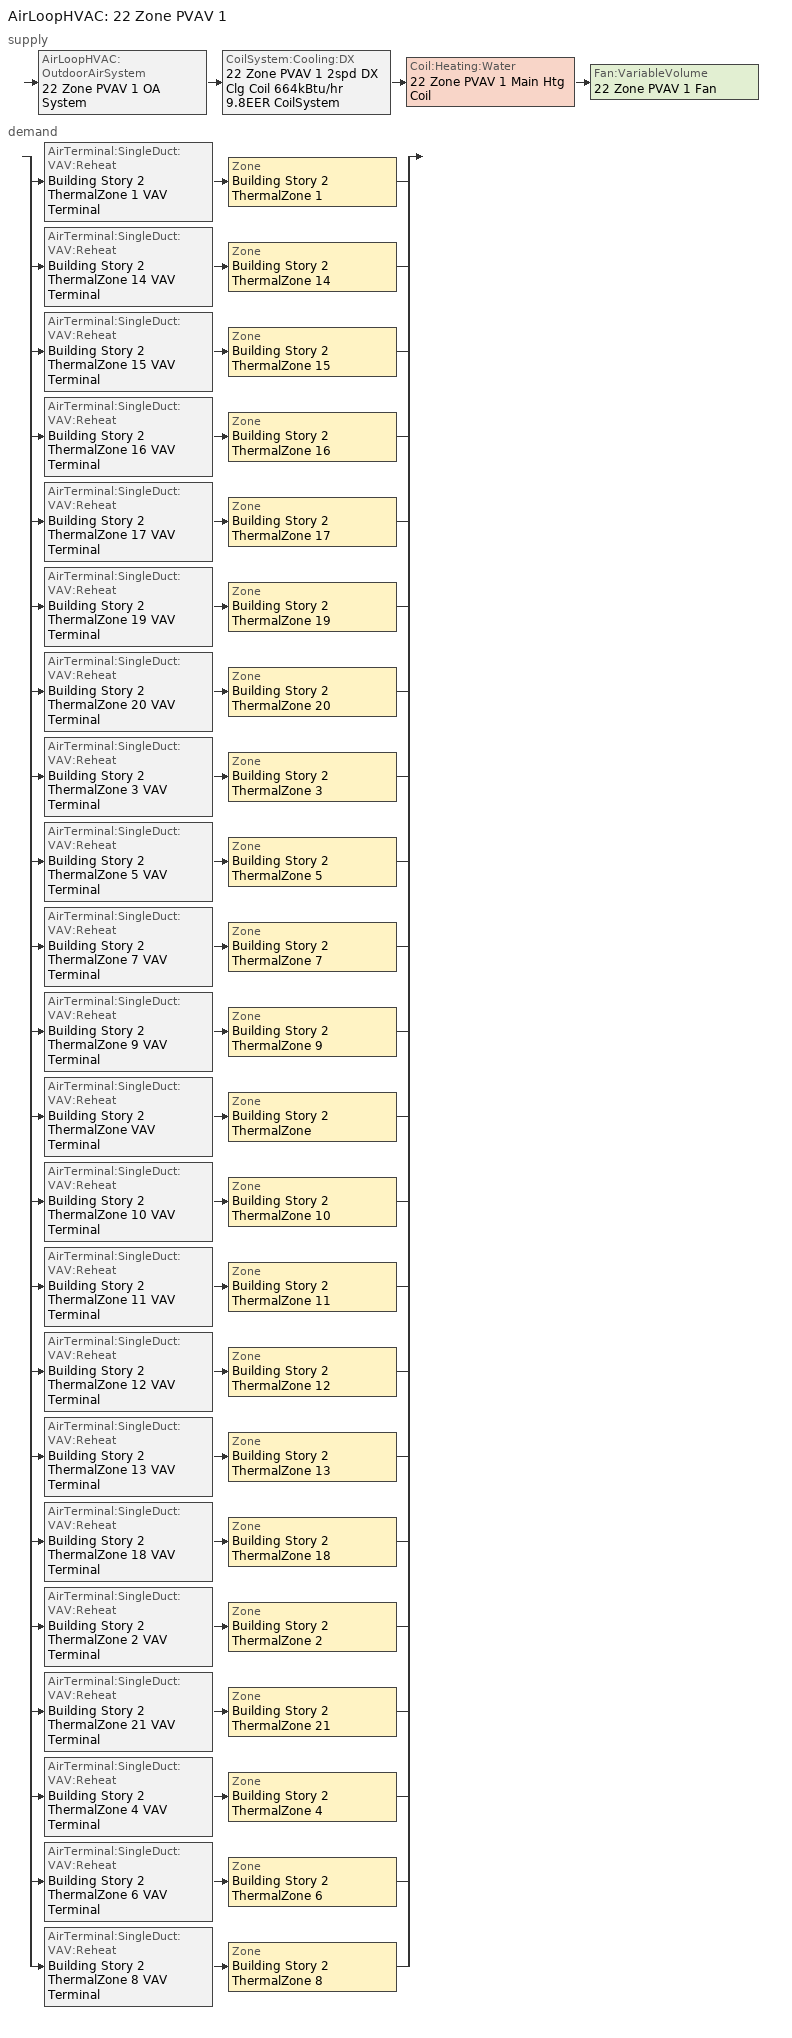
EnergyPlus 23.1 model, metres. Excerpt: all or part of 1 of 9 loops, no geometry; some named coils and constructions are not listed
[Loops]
AirLoopHVAC '22 Zone PVAV 1'
 supply: AirLoopHVAC:OutdoorAirSystem '22 Zone PVAV 1 OA System' > CoilSystem:Cooling:DX '22 Zone PVAV 1 2spd DX Clg Coil 664kBtu/hr 9.8EER CoilSystem' > Coil:Heating:Water '22 Zone PVAV 1 Main Htg Coil' > Fan:VariableVolume '22 Zone PVAV 1 Fan'
 demand: split
  | AirTerminal:SingleDuct:VAV:Reheat 'Building Story 2 ThermalZone 1 VAV Terminal' > Zone 'Building Story 2 ThermalZone 1'
  | AirTerminal:SingleDuct:VAV:Reheat 'Building Story 2 ThermalZone 14 VAV Terminal' > Zone 'Building Story 2 ThermalZone 14'
  | AirTerminal:SingleDuct:VAV:Reheat 'Building Story 2 ThermalZone 15 VAV Terminal' > Zone 'Building Story 2 ThermalZone 15'
  | AirTerminal:SingleDuct:VAV:Reheat 'Building Story 2 ThermalZone 16 VAV Terminal' > Zone 'Building Story 2 ThermalZone 16'
  | AirTerminal:SingleDuct:VAV:Reheat 'Building Story 2 ThermalZone 17 VAV Terminal' > Zone 'Building Story 2 ThermalZone 17'
  | AirTerminal:SingleDuct:VAV:Reheat 'Building Story 2 ThermalZone 19 VAV Terminal' > Zone 'Building Story 2 ThermalZone 19'
  | AirTerminal:SingleDuct:VAV:Reheat 'Building Story 2 ThermalZone 20 VAV Terminal' > Zone 'Building Story 2 ThermalZone 20'
  | AirTerminal:SingleDuct:VAV:Reheat 'Building Story 2 ThermalZone 3 VAV Terminal' > Zone 'Building Story 2 ThermalZone 3'
  | AirTerminal:SingleDuct:VAV:Reheat 'Building Story 2 ThermalZone 5 VAV Terminal' > Zone 'Building Story 2 ThermalZone 5'
  | AirTerminal:SingleDuct:VAV:Reheat 'Building Story 2 ThermalZone 7 VAV Terminal' > Zone 'Building Story 2 ThermalZone 7'
  | AirTerminal:SingleDuct:VAV:Reheat 'Building Story 2 ThermalZone 9 VAV Terminal' > Zone 'Building Story 2 ThermalZone 9'
  | AirTerminal:SingleDuct:VAV:Reheat 'Building Story 2 ThermalZone VAV Terminal' > Zone 'Building Story 2 ThermalZone'
  | AirTerminal:SingleDuct:VAV:Reheat 'Building Story 2 ThermalZone 10 VAV Terminal' > Zone 'Building Story 2 ThermalZone 10'
  | AirTerminal:SingleDuct:VAV:Reheat 'Building Story 2 ThermalZone 11 VAV Terminal' > Zone 'Building Story 2 ThermalZone 11'
  | AirTerminal:SingleDuct:VAV:Reheat 'Building Story 2 ThermalZone 12 VAV Terminal' > Zone 'Building Story 2 ThermalZone 12'
  | AirTerminal:SingleDuct:VAV:Reheat 'Building Story 2 ThermalZone 13 VAV Terminal' > Zone 'Building Story 2 ThermalZone 13'
  | AirTerminal:SingleDuct:VAV:Reheat 'Building Story 2 ThermalZone 18 VAV Terminal' > Zone 'Building Story 2 ThermalZone 18'
  | AirTerminal:SingleDuct:VAV:Reheat 'Building Story 2 ThermalZone 2 VAV Terminal' > Zone 'Building Story 2 ThermalZone 2'
  | AirTerminal:SingleDuct:VAV:Reheat 'Building Story 2 ThermalZone 21 VAV Terminal' > Zone 'Building Story 2 ThermalZone 21'
  | AirTerminal:SingleDuct:VAV:Reheat 'Building Story 2 ThermalZone 4 VAV Terminal' > Zone 'Building Story 2 ThermalZone 4'
  | AirTerminal:SingleDuct:VAV:Reheat 'Building Story 2 ThermalZone 6 VAV Terminal' > Zone 'Building Story 2 ThermalZone 6'
  | AirTerminal:SingleDuct:VAV:Reheat 'Building Story 2 ThermalZone 8 VAV Terminal' > Zone 'Building Story 2 ThermalZone 8'
[InternalMass] Construction=InteriorFurnishings 1
Name | Zone or ZoneList | Space or SpaceList | Surface Area {m2}
Building Story 1 Space 8 SecondarySchool Office B end_b - Story Ground Mass | Building Story 1 ThermalZone 8 | Building Story 1 Space 8 | 2.46848
Building Story 1 Space 14 SecondarySchool Office B end_b - Story Ground Mass | Building Story 1 ThermalZone 14 | Building Story 1 Space 14 | 5.58728
Building Story 1 Space 5 SecondarySchool Office B end_b - Story Ground Mass | Building Story 1 ThermalZone 5 | Building Story 1 Space 5 | 1.78731
Building Story 1 Space 13 SecondarySchool Office B end_b - Story Ground Mass | Building Story 1 ThermalZone 13 | Building Story 1 Space 13 | 2.63388
Building Story 1 Space 15 SecondarySchool Office B end_b - Story Ground Mass | Building Story 1 ThermalZone 15 | Building Story 1 Space 15 | 0.906418
Building Story 1 Space 10 SecondarySchool Office B end_b - Story Ground Mass | Building Story 1 ThermalZone 10 | Building Story 1 Space 10 | 4.18001
Building Story 1 Space 19 SecondarySchool Office B end_b - Story Ground Mass | Building Story 1 ThermalZone 19 | Building Story 1 Space 19 | 0.705557
Building Story 1 Space 3 SecondarySchool Office B end_b - Story Ground Mass | Building Story 1 ThermalZone 3 | Building Story 1 Space 3 | 0.975093
Building Story 1 Space 18 SecondarySchool Office B end_b - Story Ground Mass | Building Story 1 ThermalZone 18 | Building Story 1 Space 18 | 0.735355
Building Story 1 Space 11 SecondarySchool Office B end_b - Story Ground Mass | Building Story 1 ThermalZone 11 | Building Story 1 Space 11 | 2.46681
Building Story 1 Space SecondarySchool Office C  - Story Ground Mass | Building Story 1 ThermalZone | Building Story 1 Space | 24.2442
Building Story 1 Space 1 SecondarySchool Office C  - Story Ground Mass | Building Story 1 ThermalZone 1 | Building Story 1 Space 1 | 0.201005
Building Story 1 Space 2 SecondarySchool Office C  - Story Ground Mass | Building Story 1 ThermalZone 2 | Building Story 1 Space 2 | 0.436451
Building Story 1 Space 4 SecondarySchool Office C  - Story Ground Mass | Building Story 1 ThermalZone 4 | Building Story 1 Space 4 | 0.144263
Building Story 1 Space 6 SecondarySchool Office C  - Story Ground Mass | Building Story 1 ThermalZone 6 | Building Story 1 Space 6 | 0.164052
Building Story 1 Space 7 SecondarySchool Office C  - Story Ground Mass | Building Story 1 ThermalZone 7 | Building Story 1 Space 7 | 0.291772
Building Story 1 Space 9 SecondarySchool Office C  - Story Ground Mass | Building Story 1 ThermalZone 9 | Building Story 1 Space 9 | 0.0957992
Building Story 1 Space 12 SecondarySchool Office C  - Story Ground Mass | Building Story 1 ThermalZone 12 | Building Story 1 Space 12 | 1.26966
Building Story 1 Space 16 SecondarySchool Office C  - Story Ground Mass | Building Story 1 ThermalZone 16 | Building Story 1 Space 16 | 0.669202
Building Story 1 Space 17 SecondarySchool Office C  - Story Ground Mass | Building Story 1 ThermalZone 17 | Building Story 1 Space 17 | 2.56996
Building Story 1 Space 20 SecondarySchool Office C  - Story Ground Mass | Building Story 1 ThermalZone 20 | Building Story 1 Space 20 | 0.787738
Building Story 1 Space 21 SecondarySchool Office C  - Story Ground Mass | Building Story 1 ThermalZone 21 | Building Story 1 Space 21 | 1.2303
Building Story 1 Space 8 SecondarySchool Office C  - Story Ground Mass | Building Story 1 ThermalZone 8 | Building Story 1 Space 8 | 0.278091
Building Story 1 Space 14 SecondarySchool Office C  - Story Ground Mass | Building Story 1 ThermalZone 14 | Building Story 1 Space 14 | 0.629444
Building Story 1 Space 5 SecondarySchool Office C  - Story Ground Mass | Building Story 1 ThermalZone 5 | Building Story 1 Space 5 | 0.201352
Building Story 1 Space 13 SecondarySchool Office C  - Story Ground Mass | Building Story 1 ThermalZone 13 | Building Story 1 Space 13 | 0.296724
Building Story 1 Space 15 SecondarySchool Office C  - Story Ground Mass | Building Story 1 ThermalZone 15 | Building Story 1 Space 15 | 0.102114
Building Story 1 Space 10 SecondarySchool Office C  - Story Ground Mass | Building Story 1 ThermalZone 10 | Building Story 1 Space 10 | 0.470905
Building Story 1 Space 19 SecondarySchool Office C  - Story Ground Mass | Building Story 1 ThermalZone 19 | Building Story 1 Space 19 | 0.0794857
Building Story 1 Space 3 SecondarySchool Office C  - Story Ground Mass | Building Story 1 ThermalZone 3 | Building Story 1 Space 3 | 0.109851
Building Story 1 Space 18 SecondarySchool Office C  - Story Ground Mass | Building Story 1 ThermalZone 18 | Building Story 1 Space 18 | 0.0828426
Building Story 1 Space 11 SecondarySchool Office C  - Story Ground Mass | Building Story 1 ThermalZone 11 | Building Story 1 Space 11 | 0.277902
Building Story 1 Space SecondarySchool Office C end_b - Story Ground Mass | Building Story 1 ThermalZone | Building Story 1 Space | 29.2657
Building Story 1 Space 1 SecondarySchool Office C end_b - Story Ground Mass | Building Story 1 ThermalZone 1 | Building Story 1 Space 1 | 0.242637
Building Story 1 Space 2 SecondarySchool Office C end_b - Story Ground Mass | Building Story 1 ThermalZone 2 | Building Story 1 Space 2 | 0.526849
Building Story 1 Space 4 SecondarySchool Office C end_b - Story Ground Mass | Building Story 1 ThermalZone 4 | Building Story 1 Space 4 | 0.174143
Building Story 1 Space 6 SecondarySchool Office C end_b - Story Ground Mass | Building Story 1 ThermalZone 6 | Building Story 1 Space 6 | 0.198031
Building Story 1 Space 7 SecondarySchool Office C end_b - Story Ground Mass | Building Story 1 ThermalZone 7 | Building Story 1 Space 7 | 0.352204
Building Story 1 Space 9 SecondarySchool Office C end_b - Story Ground Mass | Building Story 1 ThermalZone 9 | Building Story 1 Space 9 | 0.115641
Building Story 1 Space 12 SecondarySchool Office C end_b - Story Ground Mass | Building Story 1 ThermalZone 12 | Building Story 1 Space 12 | 1.53263
Building Story 1 Space 16 SecondarySchool Office C end_b - Story Ground Mass | Building Story 1 ThermalZone 16 | Building Story 1 Space 16 | 0.807808
Building Story 1 Space 17 SecondarySchool Office C end_b - Story Ground Mass | Building Story 1 ThermalZone 17 | Building Story 1 Space 17 | 3.10225
Building Story 1 Space 20 SecondarySchool Office C end_b - Story Ground Mass | Building Story 1 ThermalZone 20 | Building Story 1 Space 20 | 0.950895
Building Story 1 Space 21 SecondarySchool Office C end_b - Story Ground Mass | Building Story 1 ThermalZone 21 | Building Story 1 Space 21 | 1.48512
Building Story 1 Space 8 SecondarySchool Office C end_b - Story Ground Mass | Building Story 1 ThermalZone 8 | Building Story 1 Space 8 | 0.335689
Building Story 1 Space 14 SecondarySchool Office C end_b - Story Ground Mass | Building Story 1 ThermalZone 14 | Building Story 1 Space 14 | 0.759816
Building Story 1 Space 5 SecondarySchool Office C end_b - Story Ground Mass | Building Story 1 ThermalZone 5 | Building Story 1 Space 5 | 0.243056
Building Story 1 Space 13 SecondarySchool Office C end_b - Story Ground Mass | Building Story 1 ThermalZone 13 | Building Story 1 Space 13 | 0.358182
Building Story 1 Space 15 SecondarySchool Office C end_b - Story Ground Mass | Building Story 1 ThermalZone 15 | Building Story 1 Space 15 | 0.123264
Building Story 1 Space 10 SecondarySchool Office C end_b - Story Ground Mass | Building Story 1 ThermalZone 10 | Building Story 1 Space 10 | 0.56844
Building Story 1 Space 19 SecondarySchool Office C end_b - Story Ground Mass | Building Story 1 ThermalZone 19 | Building Story 1 Space 19 | 0.0959489
Building Story 1 Space 3 SecondarySchool Office C end_b - Story Ground Mass | Building Story 1 ThermalZone 3 | Building Story 1 Space 3 | 0.132603
Building Story 1 Space 18 SecondarySchool Office C end_b - Story Ground Mass | Building Story 1 ThermalZone 18 | Building Story 1 Space 18 | 0.100001
Building Story 1 Space 11 SecondarySchool Office C end_b - Story Ground Mass | Building Story 1 ThermalZone 11 | Building Story 1 Space 11 | 0.335462
Building Story 1 Space SecondarySchool Restroom A  - Story Ground Mass | Building Story 1 ThermalZone | Building Story 1 Space | 21.0886
Building Story 1 Space 1 SecondarySchool Restroom A  - Story Ground Mass | Building Story 1 ThermalZone 1 | Building Story 1 Space 1 | 0.174843
Building Story 1 Space 2 SecondarySchool Restroom A  - Story Ground Mass | Building Story 1 ThermalZone 2 | Building Story 1 Space 2 | 0.379643
Building Story 1 Space 4 SecondarySchool Restroom A  - Story Ground Mass | Building Story 1 ThermalZone 4 | Building Story 1 Space 4 | 0.125486
Building Story 1 Space 6 SecondarySchool Restroom A  - Story Ground Mass | Building Story 1 ThermalZone 6 | Building Story 1 Space 6 | 0.142699
Building Story 1 Space 7 SecondarySchool Restroom A  - Story Ground Mass | Building Story 1 ThermalZone 7 | Building Story 1 Space 7 | 0.253795
Building Story 1 Space 9 SecondarySchool Restroom A  - Story Ground Mass | Building Story 1 ThermalZone 9 | Building Story 1 Space 9 | 0.0833301
Building Story 1 Space 12 SecondarySchool Restroom A  - Story Ground Mass | Building Story 1 ThermalZone 12 | Building Story 1 Space 12 | 1.1044
Building Story 1 Space 16 SecondarySchool Restroom A  - Story Ground Mass | Building Story 1 ThermalZone 16 | Building Story 1 Space 16 | 0.5821
Building Story 1 Space 17 SecondarySchool Restroom A  - Story Ground Mass | Building Story 1 ThermalZone 17 | Building Story 1 Space 17 | 2.23546
Building Story 1 Space 20 SecondarySchool Restroom A  - Story Ground Mass | Building Story 1 ThermalZone 20 | Building Story 1 Space 20 | 0.685207
Building Story 1 Space 21 SecondarySchool Restroom A  - Story Ground Mass | Building Story 1 ThermalZone 21 | Building Story 1 Space 21 | 1.07017
Building Story 1 Space 8 SecondarySchool Restroom A  - Story Ground Mass | Building Story 1 ThermalZone 8 | Building Story 1 Space 8 | 0.241895
Building Story 1 Space 14 SecondarySchool Restroom A  - Story Ground Mass | Building Story 1 ThermalZone 14 | Building Story 1 Space 14 | 0.547517
Building Story 1 Space 5 SecondarySchool Restroom A  - Story Ground Mass | Building Story 1 ThermalZone 5 | Building Story 1 Space 5 | 0.175144
Building Story 1 Space 13 SecondarySchool Restroom A  - Story Ground Mass | Building Story 1 ThermalZone 13 | Building Story 1 Space 13 | 0.258103
Building Story 1 Space 15 SecondarySchool Restroom A  - Story Ground Mass | Building Story 1 ThermalZone 15 | Building Story 1 Space 15 | 0.0888229
Building Story 1 Space 10 SecondarySchool Restroom A  - Story Ground Mass | Building Story 1 ThermalZone 10 | Building Story 1 Space 10 | 0.409613
Building Story 1 Space 19 SecondarySchool Restroom A  - Story Ground Mass | Building Story 1 ThermalZone 19 | Building Story 1 Space 19 | 0.0691399
Building Story 1 Space 3 SecondarySchool Restroom A  - Story Ground Mass | Building Story 1 ThermalZone 3 | Building Story 1 Space 3 | 0.0955527
Building Story 1 Space 18 SecondarySchool Restroom A  - Story Ground Mass | Building Story 1 ThermalZone 18 | Building Story 1 Space 18 | 0.0720599
Building Story 1 Space 11 SecondarySchool Restroom A  - Story Ground Mass | Building Story 1 ThermalZone 11 | Building Story 1 Space 11 | 0.241731
Building Story 1 Space SecondarySchool Restroom B  - Story Ground Mass | Building Story 1 ThermalZone | Building Story 1 Space | 155.075
Building Story 1 Space 1 SecondarySchool Restroom B  - Story Ground Mass | Building Story 1 ThermalZone 1 | Building Story 1 Space 1 | 1.2857
Building Story 1 Space 2 SecondarySchool Restroom B  - Story Ground Mass | Building Story 1 ThermalZone 2 | Building Story 1 Space 2 | 2.79169
Building Story 1 Space 4 SecondarySchool Restroom B  - Story Ground Mass | Building Story 1 ThermalZone 4 | Building Story 1 Space 4 | 0.922757
Building Story 1 Space 6 SecondarySchool Restroom B  - Story Ground Mass | Building Story 1 ThermalZone 6 | Building Story 1 Space 6 | 1.04934
Building Story 1 Space 7 SecondarySchool Restroom B  - Story Ground Mass | Building Story 1 ThermalZone 7 | Building Story 1 Space 7 | 1.86628
Building Story 1 Space 9 SecondarySchool Restroom B  - Story Ground Mass | Building Story 1 ThermalZone 9 | Building Story 1 Space 9 | 0.612766
Building Story 1 Space 12 SecondarySchool Restroom B  - Story Ground Mass | Building Story 1 ThermalZone 12 | Building Story 1 Space 12 | 8.12118
Building Story 1 Space 16 SecondarySchool Restroom B  - Story Ground Mass | Building Story 1 ThermalZone 16 | Building Story 1 Space 16 | 4.28045
Building Story 1 Space 17 SecondarySchool Restroom B  - Story Ground Mass | Building Story 1 ThermalZone 17 | Building Story 1 Space 17 | 16.4384
Building Story 1 Space 20 SecondarySchool Restroom B  - Story Ground Mass | Building Story 1 ThermalZone 20 | Building Story 1 Space 20 | 5.03865
Building Story 1 Space 21 SecondarySchool Restroom B  - Story Ground Mass | Building Story 1 ThermalZone 21 | Building Story 1 Space 21 | 7.86945
Building Story 1 Space 8 SecondarySchool Restroom B  - Story Ground Mass | Building Story 1 ThermalZone 8 | Building Story 1 Space 8 | 1.77877
Building Story 1 Space 14 SecondarySchool Restroom B  - Story Ground Mass | Building Story 1 ThermalZone 14 | Building Story 1 Space 14 | 4.02615
Building Story 1 Space 5 SecondarySchool Restroom B  - Story Ground Mass | Building Story 1 ThermalZone 5 | Building Story 1 Space 5 | 1.28792
Building Story 1 Space 13 SecondarySchool Restroom B  - Story Ground Mass | Building Story 1 ThermalZone 13 | Building Story 1 Space 13 | 1.89795
Building Story 1 Space 15 SecondarySchool Restroom B  - Story Ground Mass | Building Story 1 ThermalZone 15 | Building Story 1 Space 15 | 0.653157
Building Story 1 Space 10 SecondarySchool Restroom B  - Story Ground Mass | Building Story 1 ThermalZone 10 | Building Story 1 Space 10 | 3.01208
Building Story 1 Space 19 SecondarySchool Restroom B  - Story Ground Mass | Building Story 1 ThermalZone 19 | Building Story 1 Space 19 | 0.508419
Building Story 1 Space 3 SecondarySchool Restroom B  - Story Ground Mass | Building Story 1 ThermalZone 3 | Building Story 1 Space 3 | 0.702644
Building Story 1 Space 18 SecondarySchool Restroom B  - Story Ground Mass | Building Story 1 ThermalZone 18 | Building Story 1 Space 18 | 0.529891
[ZoneControl:Thermostat] Temperature Difference Between Cutout And Setpoint {deltaC}=0
Name | Zone or ZoneList | Control Type Schedule | Control 1
Building Story 2 ThermalZone Thermostat | Building Story 2 ThermalZone | Building Story 2 ThermalZone Thermostat Schedule | Story Mid Blended Space Type Thermostat
Building Story 2 ThermalZone 1 Thermostat | Building Story 2 ThermalZone 1 | Building Story 2 ThermalZone 1 Thermostat Schedule | Story Mid Blended Space Type Thermostat 1
Building Story 2 ThermalZone 10 Thermostat | Building Story 2 ThermalZone 10 | Building Story 2 ThermalZone 10 Thermostat Schedule | Story Mid Blended Space Type Thermostat 2
Building Story 2 ThermalZone 11 Thermostat | Building Story 2 ThermalZone 11 | Building Story 2 ThermalZone 11 Thermostat Schedule | Story Mid Blended Space Type Thermostat 3
Building Story 2 ThermalZone 12 Thermostat | Building Story 2 ThermalZone 12 | Building Story 2 ThermalZone 12 Thermostat Schedule | Story Mid Blended Space Type Thermostat 4
Building Story 2 ThermalZone 13 Thermostat | Building Story 2 ThermalZone 13 | Building Story 2 ThermalZone 13 Thermostat Schedule | Story Mid Blended Space Type Thermostat 5
Building Story 2 ThermalZone 14 Thermostat | Building Story 2 ThermalZone 14 | Building Story 2 ThermalZone 14 Thermostat Schedule | Story Mid Blended Space Type Thermostat 6
Building Story 2 ThermalZone 15 Thermostat | Building Story 2 ThermalZone 15 | Building Story 2 ThermalZone 15 Thermostat Schedule | Story Mid Blended Space Type Thermostat 7
Building Story 2 ThermalZone 16 Thermostat | Building Story 2 ThermalZone 16 | Building Story 2 ThermalZone 16 Thermostat Schedule | Story Mid Blended Space Type Thermostat 8
Building Story 2 ThermalZone 17 Thermostat | Building Story 2 ThermalZone 17 | Building Story 2 ThermalZone 17 Thermostat Schedule | Story Mid Blended Space Type Thermostat 9
Building Story 2 ThermalZone 18 Thermostat | Building Story 2 ThermalZone 18 | Building Story 2 ThermalZone 18 Thermostat Schedule | Story Mid Blended Space Type Thermostat 10
Building Story 2 ThermalZone 19 Thermostat | Building Story 2 ThermalZone 19 | Building Story 2 ThermalZone 19 Thermostat Schedule | Story Mid Blended Space Type Thermostat 11
Building Story 2 ThermalZone 2 Thermostat | Building Story 2 ThermalZone 2 | Building Story 2 ThermalZone 2 Thermostat Schedule | Story Mid Blended Space Type Thermostat 12
Building Story 2 ThermalZone 20 Thermostat | Building Story 2 ThermalZone 20 | Building Story 2 ThermalZone 20 Thermostat Schedule | Story Mid Blended Space Type Thermostat 13
Building Story 2 ThermalZone 21 Thermostat | Building Story 2 ThermalZone 21 | Building Story 2 ThermalZone 21 Thermostat Schedule | Story Mid Blended Space Type Thermostat 14
Building Story 2 ThermalZone 3 Thermostat | Building Story 2 ThermalZone 3 | Building Story 2 ThermalZone 3 Thermostat Schedule | Story Mid Blended Space Type Thermostat 15
Building Story 2 ThermalZone 4 Thermostat | Building Story 2 ThermalZone 4 | Building Story 2 ThermalZone 4 Thermostat Schedule | Story Mid Blended Space Type Thermostat 16
Building Story 2 ThermalZone 5 Thermostat | Building Story 2 ThermalZone 5 | Building Story 2 ThermalZone 5 Thermostat Schedule | Story Mid Blended Space Type Thermostat 17
Building Story 2 ThermalZone 6 Thermostat | Building Story 2 ThermalZone 6 | Building Story 2 ThermalZone 6 Thermostat Schedule | Story Mid Blended Space Type Thermostat 18
Building Story 2 ThermalZone 7 Thermostat | Building Story 2 ThermalZone 7 | Building Story 2 ThermalZone 7 Thermostat Schedule | Story Mid Blended Space Type Thermostat 19
Building Story 2 ThermalZone 8 Thermostat | Building Story 2 ThermalZone 8 | Building Story 2 ThermalZone 8 Thermostat Schedule | Story Mid Blended Space Type Thermostat 20
Building Story 2 ThermalZone 9 Thermostat | Building Story 2 ThermalZone 9 | Building Story 2 ThermalZone 9 Thermostat Schedule | Story Mid Blended Space Type Thermostat 21
[ThermostatSetpoint:DualSetpoint] Heating Setpoint Temperature Schedule=SchoolSecondary HTGSETP_SCH_YES_OPTIMUM; Cooling Setpoint Temperature Schedule=SchoolSecondary CLGSETP_SCH_NO_SETBACK
Story Mid Blended Space Type Thermostat; Story Mid Blended Space Type Thermostat 1; Story Mid Blended Space Type Thermostat 2; Story Mid Blended Space Type Thermostat 3; Story Mid Blended Space Type Thermostat 4; Story Mid Blended Space Type Thermostat 5; Story Mid Blended Space Type Thermostat 6; Story Mid Blended Space Type Thermostat 7; Story Mid Blended Space Type Thermostat 8; Story Mid Blended Space Type Thermostat 9; Story Mid Blended Space Type Thermostat 10; Story Mid Blended Space Type Thermostat 11; Story Mid Blended Space Type Thermostat 12; Story Mid Blended Space Type Thermostat 13; Story Mid Blended Space Type Thermostat 14; Story Mid Blended Space Type Thermostat 15; Story Mid Blended Space Type Thermostat 16; Story Mid Blended Space Type Thermostat 17; Story Mid Blended Space Type Thermostat 18; Story Mid Blended Space Type Thermostat 19; Story Mid Blended Space Type Thermostat 20; Story Mid Blended Space Type Thermostat 21
[AirTerminal:SingleDuct:VAV:Reheat] Availability Schedule=Always On Discrete; Maximum Air Flow Rate {m3/s}=Autosize; Zone Minimum Air Flow Input Method=Constant; Constant Minimum Air Flow Fraction=0.835481; Fixed Minimum Air Flow Rate {m3/s}=0; Maximum Hot Water or Steam Flow Rate {m3/s}=Autosize; Minimum Hot Water or Steam Flow Rate {m3/s}=0; Convergence Tolerance=0.001; Damper Heating Action=ReverseWithLimits; Maximum Flow per Zone Floor Area During Reheat {m3/s-m2}=Autocalculate; Maximum Flow Fraction During Reheat=Autocalculate; Maximum Reheat Air Temperature {C}=50
Name | Reheat Coil
Building Story 2 ThermalZone VAV Terminal | Building Story 2 ThermalZone Reheat Coil
Building Story 2 ThermalZone 1 VAV Terminal | Building Story 2 ThermalZone 1 Reheat Coil
Building Story 2 ThermalZone 10 VAV Terminal | Building Story 2 ThermalZone 10 Reheat Coil
Building Story 2 ThermalZone 11 VAV Terminal | Building Story 2 ThermalZone 11 Reheat Coil
Building Story 2 ThermalZone 12 VAV Terminal | Building Story 2 ThermalZone 12 Reheat Coil
Building Story 2 ThermalZone 13 VAV Terminal | Building Story 2 ThermalZone 13 Reheat Coil
Building Story 2 ThermalZone 14 VAV Terminal | Building Story 2 ThermalZone 14 Reheat Coil
Building Story 2 ThermalZone 15 VAV Terminal | Building Story 2 ThermalZone 15 Reheat Coil
Building Story 2 ThermalZone 16 VAV Terminal | Building Story 2 ThermalZone 16 Reheat Coil
Building Story 2 ThermalZone 17 VAV Terminal | Building Story 2 ThermalZone 17 Reheat Coil
Building Story 2 ThermalZone 18 VAV Terminal | Building Story 2 ThermalZone 18 Reheat Coil
Building Story 2 ThermalZone 19 VAV Terminal | Building Story 2 ThermalZone 19 Reheat Coil
Building Story 2 ThermalZone 2 VAV Terminal | Building Story 2 ThermalZone 2 Reheat Coil
Building Story 2 ThermalZone 20 VAV Terminal | Building Story 2 ThermalZone 20 Reheat Coil
Building Story 2 ThermalZone 21 VAV Terminal | Building Story 2 ThermalZone 21 Reheat Coil
Building Story 2 ThermalZone 3 VAV Terminal | Building Story 2 ThermalZone 3 Reheat Coil
Building Story 2 ThermalZone 4 VAV Terminal | Building Story 2 ThermalZone 4 Reheat Coil
Building Story 2 ThermalZone 5 VAV Terminal | Building Story 2 ThermalZone 5 Reheat Coil
Building Story 2 ThermalZone 6 VAV Terminal | Building Story 2 ThermalZone 6 Reheat Coil
Building Story 2 ThermalZone 7 VAV Terminal | Building Story 2 ThermalZone 7 Reheat Coil
Building Story 2 ThermalZone 8 VAV Terminal | Building Story 2 ThermalZone 8 Reheat Coil
Building Story 2 ThermalZone 9 VAV Terminal | Building Story 2 ThermalZone 9 Reheat Coil
[Coil:Heating:Water]
22 Zone PVAV 1 Main Htg Coil: Availability Schedule=Always On Discrete; U-Factor Times Area Value {W/K}=Autosize; Maximum Water Flow Rate {m3/s}=Autosize; Performance Input Method=UFactorTimesAreaAndDesignWaterFlowRate; Rated Capacity {W}=Autosize; Rated Inlet Water Temperature {C}=82.2222; Rated Inlet Air Temperature {C}=7.22222; Rated Outlet Water Temperature {C}=71.1111; Rated Outlet Air Temperature {C}=12.7778; Rated Ratio for Air and Water Convection=0.5
[Zone equipment]
Building Story 2 ThermalZone: Building Story 2 ThermalZone VAV Terminal
Building Story 2 ThermalZone 1: Building Story 2 ThermalZone 1 VAV Terminal
Building Story 2 ThermalZone 10: Building Story 2 ThermalZone 10 VAV Terminal
Building Story 2 ThermalZone 11: Building Story 2 ThermalZone 11 VAV Terminal
Building Story 2 ThermalZone 12: Building Story 2 ThermalZone 12 VAV Terminal
Building Story 2 ThermalZone 13: Building Story 2 ThermalZone 13 VAV Terminal
Building Story 2 ThermalZone 14: Building Story 2 ThermalZone 14 VAV Terminal
Building Story 2 ThermalZone 15: Building Story 2 ThermalZone 15 VAV Terminal
Building Story 2 ThermalZone 16: Building Story 2 ThermalZone 16 VAV Terminal
Building Story 2 ThermalZone 17: Building Story 2 ThermalZone 17 VAV Terminal
Building Story 2 ThermalZone 18: Building Story 2 ThermalZone 18 VAV Terminal
Building Story 2 ThermalZone 19: Building Story 2 ThermalZone 19 VAV Terminal
Building Story 2 ThermalZone 2: Building Story 2 ThermalZone 2 VAV Terminal
Building Story 2 ThermalZone 20: Building Story 2 ThermalZone 20 VAV Terminal
Building Story 2 ThermalZone 21: Building Story 2 ThermalZone 21 VAV Terminal
Building Story 2 ThermalZone 3: Building Story 2 ThermalZone 3 VAV Terminal
Building Story 2 ThermalZone 4: Building Story 2 ThermalZone 4 VAV Terminal
Building Story 2 ThermalZone 5: Building Story 2 ThermalZone 5 VAV Terminal
Building Story 2 ThermalZone 6: Building Story 2 ThermalZone 6 VAV Terminal
Building Story 2 ThermalZone 7: Building Story 2 ThermalZone 7 VAV Terminal
Building Story 2 ThermalZone 8: Building Story 2 ThermalZone 8 VAV Terminal
Building Story 2 ThermalZone 9: Building Story 2 ThermalZone 9 VAV Terminal
[Sizing:Zone] Zone Cooling Design Supply Air Temperature Input Method=SupplyAirTemperature; Zone Cooling Design Supply Air Temperature {C}=12.7778; Zone Cooling Design Supply Air Temperature Difference {deltaC}=11.11; Zone Heating Design Supply Air Temperature Input Method=SupplyAirTemperature; Zone Heating Design Supply Air Temperature {C}=50; Zone Heating Design Supply Air Temperature Difference {deltaC}=11.11; Zone Cooling Design Supply Air Humidity Ratio {kgWater/kgDryAir}=0.0085; Zone Heating Design Supply Air Humidity Ratio {kgWater/kgDryAir}=0.008; Cooling Design Air Flow Method=DesignDay; Cooling Design Air Flow Rate {m3/s}=0; Cooling Minimum Air Flow per Zone Floor Area {m3/s-m2}=0.000762; Cooling Minimum Air Flow {m3/s}=0; Cooling Minimum Air Flow Fraction=0; Heating Design Air Flow Method=DesignDay; Heating Design Air Flow Rate {m3/s}=0; Heating Maximum Air Flow per Zone Floor Area {m3/s-m2}=0.002032; Heating Maximum Air Flow {m3/s}=0.141576; Heating Maximum Air Flow Fraction=0.3; Account for Dedicated Outdoor Air System=No; Zone Load Sizing Method=Sensible Load Only No Latent Load; Zone Latent Cooling Design Supply Air Humidity Ratio Input Method=HumidityRatioDifference; Zone Cooling Design Supply Air Humidity Ratio Difference {kgWater/kgDryAir}=0.005; Zone Latent Heating Design Supply Air Humidity Ratio Input Method=HumidityRatioDifference; Zone Humidification Design Supply Air Humidity Ratio Difference {kgWater/kgDryAir}=0.005
Name | Design Specification Outdoor Air Object | Design Specification Zone Air Distribution Object
Building Story 2 ThermalZone | Building Story 2 ThermalZone DSOA Space List | Building Story 2 ThermalZone Design Spec Zone Air Dist
Building Story 2 ThermalZone 1 | Building Story 2 ThermalZone 1 DSOA Space List | Building Story 2 ThermalZone 1 Design Spec Zone Air Dist
Building Story 2 ThermalZone 10 | Building Story 2 ThermalZone 10 DSOA Space List | Building Story 2 ThermalZone 10 Design Spec Zone Air Dist
Building Story 2 ThermalZone 11 | Building Story 2 ThermalZone 11 DSOA Space List | Building Story 2 ThermalZone 11 Design Spec Zone Air Dist
Building Story 2 ThermalZone 12 | Building Story 2 ThermalZone 12 DSOA Space List | Building Story 2 ThermalZone 12 Design Spec Zone Air Dist
Building Story 2 ThermalZone 13 | Building Story 2 ThermalZone 13 DSOA Space List | Building Story 2 ThermalZone 13 Design Spec Zone Air Dist
Building Story 2 ThermalZone 14 | Building Story 2 ThermalZone 14 DSOA Space List | Building Story 2 ThermalZone 14 Design Spec Zone Air Dist
Building Story 2 ThermalZone 15 | Building Story 2 ThermalZone 15 DSOA Space List | Building Story 2 ThermalZone 15 Design Spec Zone Air Dist
Building Story 2 ThermalZone 16 | Building Story 2 ThermalZone 16 DSOA Space List | Building Story 2 ThermalZone 16 Design Spec Zone Air Dist
Building Story 2 ThermalZone 17 | Building Story 2 ThermalZone 17 DSOA Space List | Building Story 2 ThermalZone 17 Design Spec Zone Air Dist
Building Story 2 ThermalZone 18 | Building Story 2 ThermalZone 18 DSOA Space List | Building Story 2 ThermalZone 18 Design Spec Zone Air Dist
Building Story 2 ThermalZone 19 | Building Story 2 ThermalZone 19 DSOA Space List | Building Story 2 ThermalZone 19 Design Spec Zone Air Dist
Building Story 2 ThermalZone 2 | Building Story 2 ThermalZone 2 DSOA Space List | Building Story 2 ThermalZone 2 Design Spec Zone Air Dist
Building Story 2 ThermalZone 20 | Building Story 2 ThermalZone 20 DSOA Space List | Building Story 2 ThermalZone 20 Design Spec Zone Air Dist
Building Story 2 ThermalZone 21 | Building Story 2 ThermalZone 21 DSOA Space List | Building Story 2 ThermalZone 21 Design Spec Zone Air Dist
Building Story 2 ThermalZone 3 | Building Story 2 ThermalZone 3 DSOA Space List | Building Story 2 ThermalZone 3 Design Spec Zone Air Dist
Building Story 2 ThermalZone 4 | Building Story 2 ThermalZone 4 DSOA Space List | Building Story 2 ThermalZone 4 Design Spec Zone Air Dist
Building Story 2 ThermalZone 5 | Building Story 2 ThermalZone 5 DSOA Space List | Building Story 2 ThermalZone 5 Design Spec Zone Air Dist
Building Story 2 ThermalZone 6 | Building Story 2 ThermalZone 6 DSOA Space List | Building Story 2 ThermalZone 6 Design Spec Zone Air Dist
Building Story 2 ThermalZone 7 | Building Story 2 ThermalZone 7 DSOA Space List | Building Story 2 ThermalZone 7 Design Spec Zone Air Dist
Building Story 2 ThermalZone 8 | Building Story 2 ThermalZone 8 DSOA Space List | Building Story 2 ThermalZone 8 Design Spec Zone Air Dist
Building Story 2 ThermalZone 9 | Building Story 2 ThermalZone 9 DSOA Space List | Building Story 2 ThermalZone 9 Design Spec Zone Air Dist
[DesignSpecification:ZoneAirDistribution] Minimum Zone Ventilation Efficiency=0.6
Building Story 2 ThermalZone Design Spec Zone Air Dist; Building Story 2 ThermalZone 1 Design Spec Zone Air Dist; Building Story 2 ThermalZone 10 Design Spec Zone Air Dist; Building Story 2 ThermalZone 11 Design Spec Zone Air Dist; Building Story 2 ThermalZone 12 Design Spec Zone Air Dist; Building Story 2 ThermalZone 13 Design Spec Zone Air Dist; Building Story 2 ThermalZone 14 Design Spec Zone Air Dist; Building Story 2 ThermalZone 15 Design Spec Zone Air Dist; Building Story 2 ThermalZone 16 Design Spec Zone Air Dist; Building Story 2 ThermalZone 17 Design Spec Zone Air Dist; Building Story 2 ThermalZone 18 Design Spec Zone Air Dist; Building Story 2 ThermalZone 19 Design Spec Zone Air Dist; Building Story 2 ThermalZone 2 Design Spec Zone Air Dist; Building Story 2 ThermalZone 20 Design Spec Zone Air Dist; Building Story 2 ThermalZone 21 Design Spec Zone Air Dist; Building Story 2 ThermalZone 3 Design Spec Zone Air Dist; Building Story 2 ThermalZone 4 Design Spec Zone Air Dist; Building Story 2 ThermalZone 5 Design Spec Zone Air Dist; Building Story 2 ThermalZone 6 Design Spec Zone Air Dist; Building Story 2 ThermalZone 7 Design Spec Zone Air Dist; Building Story 2 ThermalZone 8 Design Spec Zone Air Dist; Building Story 2 ThermalZone 9 Design Spec Zone Air Dist
[Controller:MechanicalVentilation]
22 Zone PVAV 1 Ventilation Controller: Availability Schedule=22 Zone PVAV 1 Occ Sch; Demand Controlled Ventilation=No; System Outdoor Air Method=ZoneSum; Zone or ZoneList 1=Building Story 2 ThermalZone; Design Specification Outdoor Air Object Name 1=Blended OA 1; Design Specification Zone Air Distribution Object Name 1=Building Story 2 ThermalZone Design Spec Zone Air Dist; Zone or ZoneList 2=Building Story 2 ThermalZone 1; Design Specification Outdoor Air Object Name 2=Blended OA 1; Design Specification Zone Air Distribution Object Name 2=Building Story 2 ThermalZone 1 Design Spec Zone Air Dist; Zone or ZoneList 3=Building Story 2 ThermalZone 10; Design Specification Outdoor Air Object Name 3=Blended OA 1; Design Specification Zone Air Distribution Object Name 3=Building Story 2 ThermalZone 10 Design Spec Zone Air Dist; Zone or ZoneList 4=Building Story 2 ThermalZone 11; Design Specification Outdoor Air Object Name 4=Blended OA 1; Design Specification Zone Air Distribution Object Name 4=Building Story 2 ThermalZone 11 Design Spec Zone Air Dist; Zone or ZoneList 5=Building Story 2 ThermalZone 12; Design Specification Outdoor Air Object Name 5=Blended OA 1; Design Specification Zone Air Distribution Object Name 5=Building Story 2 ThermalZone 12 Design Spec Zone Air Dist; Zone or ZoneList 6=Building Story 2 ThermalZone 13; Design Specification Outdoor Air Object Name 6=Blended OA 1; Design Specification Zone Air Distribution Object Name 6=Building Story 2 ThermalZone 13 Design Spec Zone Air Dist; Zone or ZoneList 7=Building Story 2 ThermalZone 14; Design Specification Outdoor Air Object Name 7=Blended OA 1; Design Specification Zone Air Distribution Object Name 7=Building Story 2 ThermalZone 14 Design Spec Zone Air Dist; Zone or ZoneList 8=Building Story 2 ThermalZone 15; Design Specification Outdoor Air Object Name 8=Blended OA 1; Design Specification Zone Air Distribution Object Name 8=Building Story 2 ThermalZone 15 Design Spec Zone Air Dist; Zone or ZoneList 9=Building Story 2 ThermalZone 16; Design Specification Outdoor Air Object Name 9=Blended OA 1; Design Specification Zone Air Distribution Object Name 9=Building Story 2 ThermalZone 16 Design Spec Zone Air Dist; Zone or ZoneList 10=Building Story 2 ThermalZone 17; Design Specification Outdoor Air Object Name 10=Blended OA 1; Design Specification Zone Air Distribution Object Name 10=Building Story 2 ThermalZone 17 Design Spec Zone Air Dist; Zone or ZoneList 11=Building Story 2 ThermalZone 18; Design Specification Outdoor Air Object Name 11=Blended OA 1; Design Specification Zone Air Distribution Object Name 11=Building Story 2 ThermalZone 18 Design Spec Zone Air Dist; Zone or ZoneList 12=Building Story 2 ThermalZone 19; Design Specification Outdoor Air Object Name 12=Blended OA 1; Design Specification Zone Air Distribution Object Name 12=Building Story 2 ThermalZone 19 Design Spec Zone Air Dist; Zone or ZoneList 13=Building Story 2 ThermalZone 2; Design Specification Outdoor Air Object Name 13=Blended OA 1; Design Specification Zone Air Distribution Object Name 13=Building Story 2 ThermalZone 2 Design Spec Zone Air Dist; Zone or ZoneList 14=Building Story 2 ThermalZone 20; Design Specification Outdoor Air Object Name 14=Blended OA 1; Design Specification Zone Air Distribution Object Name 14=Building Story 2 ThermalZone 20 Design Spec Zone Air Dist; Zone or ZoneList 15=Building Story 2 ThermalZone 21; Design Specification Outdoor Air Object Name 15=Blended OA 1; Design Specification Zone Air Distribution Object Name 15=Building Story 2 ThermalZone 21 Design Spec Zone Air Dist; Zone or ZoneList 16=Building Story 2 ThermalZone 3; Design Specification Outdoor Air Object Name 16=Blended OA 1; Design Specification Zone Air Distribution Object Name 16=Building Story 2 ThermalZone 3 Design Spec Zone Air Dist; Zone or ZoneList 17=Building Story 2 ThermalZone 4; Design Specification Outdoor Air Object Name 17=Blended OA 1; Design Specification Zone Air Distribution Object Name 17=Building Story 2 ThermalZone 4 Design Spec Zone Air Dist; Zone or ZoneList 18=Building Story 2 ThermalZone 5; Design Specification Outdoor Air Object Name 18=Blended OA 1; Design Specification Zone Air Distribution Object Name 18=Building Story 2 ThermalZone 5 Design Spec Zone Air Dist; Zone or ZoneList 19=Building Story 2 ThermalZone 6; Design Specification Outdoor Air Object Name 19=Blended OA 1; Design Specification Zone Air Distribution Object Name 19=Building Story 2 ThermalZone 6 Design Spec Zone Air Dist; Zone or ZoneList 20=Building Story 2 ThermalZone 7; Design Specification Outdoor Air Object Name 20=Blended OA 1; Design Specification Zone Air Distribution Object Name 20=Building Story 2 ThermalZone 7 Design Spec Zone Air Dist; Zone or ZoneList 21=Building Story 2 ThermalZone 8; Design Specification Outdoor Air Object Name 21=Blended OA 1; Design Specification Zone Air Distribution Object Name 21=Building Story 2 ThermalZone 8 Design Spec Zone Air Dist; Zone or ZoneList 22=Building Story 2 ThermalZone 9; Design Specification Outdoor Air Object Name 22=Blended OA 1; Design Specification Zone Air Distribution Object Name 22=Building Story 2 ThermalZone 9 Design Spec Zone Air Dist
[DesignSpecification:OutdoorAir]
Blended OA 1: Outdoor Air Method=Sum; Outdoor Air Flow per Person {m3/s-person}=0.00346999; Outdoor Air Flow per Zone Floor Area {m3/s-m2}=0.000689238; Outdoor Air Flow per Zone {m3/s}=0; Outdoor Air Flow Air Changes per Hour {1/hr}=0
[DesignSpecification:OutdoorAir:SpaceList] Space 1 Design Specification Outdoor Air Object=Blended OA 1
Name | Space 1
Building Story 2 ThermalZone DSOA Space List | Building Story 2 Space
Building Story 2 ThermalZone 1 DSOA Space List | Building Story 2 Space 1
Building Story 2 ThermalZone 10 DSOA Space List | Building Story 2 Space 10
Building Story 2 ThermalZone 11 DSOA Space List | Building Story 2 Space 11
Building Story 2 ThermalZone 12 DSOA Space List | Building Story 2 Space 12
Building Story 2 ThermalZone 13 DSOA Space List | Building Story 2 Space 13
Building Story 2 ThermalZone 14 DSOA Space List | Building Story 2 Space 14
Building Story 2 ThermalZone 15 DSOA Space List | Building Story 2 Space 15
Building Story 2 ThermalZone 16 DSOA Space List | Building Story 2 Space 16
Building Story 2 ThermalZone 17 DSOA Space List | Building Story 2 Space 17
Building Story 2 ThermalZone 18 DSOA Space List | Building Story 2 Space 18
Building Story 2 ThermalZone 19 DSOA Space List | Building Story 2 Space 19
Building Story 2 ThermalZone 2 DSOA Space List | Building Story 2 Space 2
Building Story 2 ThermalZone 20 DSOA Space List | Building Story 2 Space 20
Building Story 2 ThermalZone 21 DSOA Space List | Building Story 2 Space 21
Building Story 2 ThermalZone 3 DSOA Space List | Building Story 2 Space 3
Building Story 2 ThermalZone 4 DSOA Space List | Building Story 2 Space 4
Building Story 2 ThermalZone 5 DSOA Space List | Building Story 2 Space 5
Building Story 2 ThermalZone 6 DSOA Space List | Building Story 2 Space 6
Building Story 2 ThermalZone 7 DSOA Space List | Building Story 2 Space 7
Building Story 2 ThermalZone 8 DSOA Space List | Building Story 2 Space 8
Building Story 2 ThermalZone 9 DSOA Space List | Building Story 2 Space 9
[AirLoopHVAC]
22 Zone PVAV 1: Design Supply Air Flow Rate {m3/s}=AutoSize; Design Return Air Flow Fraction of Supply Air Flow=1
[Sizing:System]
22 Zone PVAV 1: Type of Load to Size On=Sensible; Design Outdoor Air Flow Rate {m3/s}=6.97627; Central Heating Maximum System Air Flow Ratio=0.3; Preheat Design Temperature {C}=7.22222; Preheat Design Humidity Ratio {kgWater/kgDryAir}=0.008; Precool Design Temperature {C}=12.7778; Precool Design Humidity Ratio {kgWater/kgDryAir}=0.008; Central Cooling Design Supply Air Temperature {C}=12.7778; Central Heating Design Supply Air Temperature {C}=12.7778; Type of Zone Sum to Use=Coincident; 100% Outdoor Air in Cooling=No; 100% Outdoor Air in Heating=No; Central Cooling Design Supply Air Humidity Ratio {kgWater/kgDryAir}=0.0085; Central Heating Design Supply Air Humidity Ratio {kgWater/kgDryAir}=0.008; Cooling Supply Air Flow Rate Method=DesignDay; Cooling Supply Air Flow Rate {m3/s}=0; Cooling Supply Air Flow Rate Per Floor Area {m3/s-m2}=0.00996765; Cooling Fraction of Autosized Cooling Supply Air Flow Rate=1; Cooling Supply Air Flow Rate Per Unit Cooling Capacity {m3/s-W}=3.94755e-05; Heating Supply Air Flow Rate Method=DesignDay; Heating Supply Air Flow Rate {m3/s}=0; Heating Supply Air Flow Rate Per Floor Area {m3/s-m2}=0.00996765; Heating Fraction of Autosized Heating Supply Air Flow Rate=1; Heating Fraction of Autosized Cooling Supply Air Flow Rate=1; Heating Supply Air Flow Rate Per Unit Heating Capacity {m3/s-W}=3.15882e-05; System Outdoor Air Method=ZoneSum; Zone Maximum Outdoor Air Fraction=1; Cooling Design Capacity Method=CoolingDesignCapacity; Cooling Design Capacity {W}=Autosize; Cooling Design Capacity Per Floor Area {W/m2}=234.7; Fraction of Autosized Cooling Design Capacity=1; Heating Design Capacity Method=HeatingDesignCapacity; Heating Design Capacity {W}=Autosize; Heating Design Capacity Per Floor Area {W/m2}=157; Fraction of Autosized Heating Design Capacity=1; Central Cooling Capacity Control Method=OnOff; Occupant Diversity=Autosize
[Controller:WaterCoil]
22 Zone PVAV 1 Main Htg Coil Controller: Control Variable=Temperature; Action=Normal; Actuator Variable=Flow; Controller Convergence Tolerance {deltaC}=0.0001; Maximum Actuated Flow {m3/s}=Autosize; Minimum Actuated Flow {m3/s}=0
[Controller:OutdoorAir]
Controller Outdoor Air 2: Minimum Outdoor Air Flow Rate {m3/s}=Autosize; Maximum Outdoor Air Flow Rate {m3/s}=Autosize; Economizer Control Type=DifferentialDryBulb; Economizer Control Action Type=ModulateFlow; Lockout Type=LockoutWithHeating; Minimum Limit Type=FixedMinimum; Minimum Outdoor Air Schedule=22 Zone PVAV 1 Occ Sch; Mechanical Ventilation Controller=22 Zone PVAV 1 Ventilation Controller; High Humidity Control=No; Control High Indoor Humidity Based on Outdoor Humidity Ratio=Yes; Heat Recovery Bypass Control Type=BypassWhenWithinEconomizerLimits
[SetpointManager:MixedAir] Control Variable=Temperature
Name | Setpoint Node or NodeList
22 Zone PVAV 1 Mixed Air Node OS Default SPM | 22 Zone PVAV 1 Mixed Air Node
22 Zone PVAV 1 2spd DX Clg Coil Outlet Air Node OS Default SPM | 22 Zone PVAV 1 2spd DX Clg Coil Outlet Air Node
22 Zone PVAV 1 Main Htg Coil Outlet Air Node OS Default SPM | 22 Zone PVAV 1 Main Htg Coil Outlet Air Node
[CoilSystem:Cooling:DX]
22 Zone PVAV 1 2spd DX Clg Coil 664kBtu/hr 9.8EER CoilSystem: Availability Schedule=Always On Discrete; Cooling Coil=22 Zone PVAV 1 2spd DX Clg Coil 664kBtu/hr 9.8EER
[Coil:Cooling:DX:TwoSpeed]
22 Zone PVAV 1 2spd DX Clg Coil 664kBtu/hr 9.8EER: Availability Schedule=Always On Discrete; High Speed Gross Rated Total Cooling Capacity {W}=Autosize; High Speed Rated Sensible Heat Ratio=Autosize; High Speed Gross Rated Cooling COP {W/W}=3.39929; High Speed Rated Air Flow Rate {m3/s}=Autosize; Unit Internal Static Air Pressure {Pa}=773.3; Total Cooling Capacity Function of Temperature Curve=PSZ-AC_Unitary_PackagecoolCapFT; Total Cooling Capacity Function of Flow Fraction Curve=PSZ-AC_Unitary_PackagecoolFFF; Energy Input Ratio Function of Temperature Curve=PSZ-AC DX Unitary Package EIRFT; Energy Input Ratio Function of Flow Fraction Curve=PSZ-AC_Unitary_PackagecoolEIRFFF; Part Load Fraction Correlation Curve=PSZ-AC_Unitary_PackagecoolPLR; Low Speed Gross Rated Total Cooling Capacity {W}=Autosize; Low Speed Gross Rated Sensible Heat Ratio=0.69; Low Speed Gross Rated Cooling COP {W/W}=3.39929; Low Speed Rated Air Flow Rate {m3/s}=Autosize; Low Speed Total Cooling Capacity Function of Temperature Curve=PSZ-AC_Unitary_PackagecoolCapFT; Low Speed Energy Input Ratio Function of Temperature Curve=PSZ-AC DX Unitary Package EIRFT; Condenser Type=AirCooled; Minimum Outdoor Dry-Bulb Temperature for Compressor Operation {C}=-25; High Speed Evaporative Condenser Effectiveness=0.9; High Speed Evaporative Condenser Air Flow Rate {m3/s}=Autosize; High Speed Evaporative Condenser Pump Rated Power Consumption {W}=Autosize; Low Speed Evaporative Condenser Effectiveness=0.9; Low Speed Evaporative Condenser Air Flow Rate {m3/s}=Autosize; Low Speed Evaporative Condenser Pump Rated Power Consumption {W}=Autosize; Basin Heater Capacity {W/K}=0; Basin Heater Setpoint Temperature {C}=2
[Fan:VariableVolume]
22 Zone PVAV 1 Fan: Availability Schedule=22 Zone PVAV 1 Occ Sch; Fan Total Efficiency=0.6084; Pressure Rise {Pa}=1389.92; Maximum Flow Rate {m3/s}=AutoSize; Fan Power Minimum Flow Rate Input Method=Fraction; Fan Power Minimum Flow Fraction=0.25; Fan Power Minimum Air Flow Rate {m3/s}=0; Motor Efficiency=0.936; Motor In Airstream Fraction=1; Fan Power Coefficient 1=0.04076; Fan Power Coefficient 2=0.0881; Fan Power Coefficient 3=-0.0729; Fan Power Coefficient 4=0.9437; Fan Power Coefficient 5=0
[SetpointManager:Warmest]
22 Zone PVAV 1 SAT Warmest Reset: Control Variable=Temperature; HVAC Air Loop=22 Zone PVAV 1; Minimum Setpoint Temperature {C}=12.7778; Maximum Setpoint Temperature {C}=15.5556; Strategy=MaximumTemperature; Setpoint Node or NodeList=22 Zone PVAV 1 Supply Outlet Node
[Schedule:Day:Interval]
SchoolSecondary CLGSETP_SCH_NO_SETBACK Default; SchoolSecondary CLGSETP_SCH_NO_SETBACK Summer Design Day: No, 24:00, 24
SchoolSecondary CLGSETP_SCH_NO_SETBACK Winter Design Day: No, 24:00, 29.44
SchoolSecondary HTGSETP_SCH_YES_OPTIMUM Wkdy Day: No, 06:00, 15.6, 07:00, 17.8, 08:00, 20, 21:00, 21, 24:00, 15.6
SchoolSecondary HTGSETP_SCH_YES_OPTIMUM Default; SchoolSecondary HTGSETP_SCH_YES_OPTIMUM Summer Design Day: No, 24:00, 15.6
SchoolSecondary HTGSETP_SCH_YES_OPTIMUM Winter Design Day: No, 24:00, 21
22 Zone PVAV 1 Occ Sch Default: No, 08:00, 0, 21:00, 1, 24:00, 0
22 Zone PVAV 1 Occ Sch Sunday: No, 24:00, 0
22 Zone PVAV 1 Occ Sch Summer Design Day; 22 Zone PVAV 1 Occ Sch Winter Design Day: No, 24:00, 1
[Schedule:Week:Daily]
SchoolSecondary CLGSETP_SCH_NO_SETBACK Week Rule - Jan1-Dec31: SchoolSecondary CLGSETP_SCH_NO_SETBACK Default, SchoolSecondary CLGSETP_SCH_NO_SETBACK Default, SchoolSecondary CLGSETP_SCH_NO_SETBACK Default, SchoolSecondary CLGSETP_SCH_NO_SETBACK Default, SchoolSecondary CLGSETP_SCH_NO_SETBACK Default, SchoolSecondary CLGSETP_SCH_NO_SETBACK Default, SchoolSecondary CLGSETP_SCH_NO_SETBACK Default, SchoolSecondary CLGSETP_SCH_NO_SETBACK Default, SchoolSecondary CLGSETP_SCH_NO_SETBACK Summer Design Day, SchoolSecondary CLGSETP_SCH_NO_SETBACK Winter Design Day, SchoolSecondary CLGSETP_SCH_NO_SETBACK Default, SchoolSecondary CLGSETP_SCH_NO_SETBACK Default
SchoolSecondary HTGSETP_SCH_YES_OPTIMUM Week Rule - Jan1-Jan3: SchoolSecondary HTGSETP_SCH_YES_OPTIMUM Wkdy Day, SchoolSecondary HTGSETP_SCH_YES_OPTIMUM Wkdy Day, SchoolSecondary HTGSETP_SCH_YES_OPTIMUM Wkdy Day, SchoolSecondary HTGSETP_SCH_YES_OPTIMUM Wkdy Day, SchoolSecondary HTGSETP_SCH_YES_OPTIMUM Wkdy Day, SchoolSecondary HTGSETP_SCH_YES_OPTIMUM Wkdy Day, SchoolSecondary HTGSETP_SCH_YES_OPTIMUM Default, SchoolSecondary HTGSETP_SCH_YES_OPTIMUM Default, SchoolSecondary HTGSETP_SCH_YES_OPTIMUM Summer Design Day, SchoolSecondary HTGSETP_SCH_YES_OPTIMUM Winter Design Day, SchoolSecondary HTGSETP_SCH_YES_OPTIMUM Default, SchoolSecondary HTGSETP_SCH_YES_OPTIMUM Default
SchoolSecondary HTGSETP_SCH_YES_OPTIMUM Week Rule - Jan4-Dec31: SchoolSecondary HTGSETP_SCH_YES_OPTIMUM Default, SchoolSecondary HTGSETP_SCH_YES_OPTIMUM Wkdy Day, SchoolSecondary HTGSETP_SCH_YES_OPTIMUM Wkdy Day, SchoolSecondary HTGSETP_SCH_YES_OPTIMUM Wkdy Day, SchoolSecondary HTGSETP_SCH_YES_OPTIMUM Wkdy Day, SchoolSecondary HTGSETP_SCH_YES_OPTIMUM Wkdy Day, SchoolSecondary HTGSETP_SCH_YES_OPTIMUM Default, SchoolSecondary HTGSETP_SCH_YES_OPTIMUM Default, SchoolSecondary HTGSETP_SCH_YES_OPTIMUM Summer Design Day, SchoolSecondary HTGSETP_SCH_YES_OPTIMUM Winter Design Day, SchoolSecondary HTGSETP_SCH_YES_OPTIMUM Default, SchoolSecondary HTGSETP_SCH_YES_OPTIMUM Default
22 Zone PVAV 1 Occ Sch Week Rule - Jan1-Jan3: 22 Zone PVAV 1 Occ Sch Default, 22 Zone PVAV 1 Occ Sch Default, 22 Zone PVAV 1 Occ Sch Default, 22 Zone PVAV 1 Occ Sch Default, 22 Zone PVAV 1 Occ Sch Default, 22 Zone PVAV 1 Occ Sch Default, 22 Zone PVAV 1 Occ Sch Sunday, 22 Zone PVAV 1 Occ Sch Default, 22 Zone PVAV 1 Occ Sch Summer Design Day, 22 Zone PVAV 1 Occ Sch Winter Design Day, 22 Zone PVAV 1 Occ Sch Default, 22 Zone PVAV 1 Occ Sch Default
22 Zone PVAV 1 Occ Sch Week Rule - Jan4-Dec31: 22 Zone PVAV 1 Occ Sch Sunday, 22 Zone PVAV 1 Occ Sch Default, 22 Zone PVAV 1 Occ Sch Default, 22 Zone PVAV 1 Occ Sch Default, 22 Zone PVAV 1 Occ Sch Default, 22 Zone PVAV 1 Occ Sch Default, 22 Zone PVAV 1 Occ Sch Sunday, 22 Zone PVAV 1 Occ Sch Default, 22 Zone PVAV 1 Occ Sch Summer Design Day, 22 Zone PVAV 1 Occ Sch Winter Design Day, 22 Zone PVAV 1 Occ Sch Default, 22 Zone PVAV 1 Occ Sch Default
[Schedule:Year]
SchoolSecondary CLGSETP_SCH_NO_SETBACK: SchoolSecondary CLGSETP_SCH_NO_SETBACK Week Rule - Jan1-Dec31, 1, 1, 12, 31
SchoolSecondary HTGSETP_SCH_YES_OPTIMUM: SchoolSecondary HTGSETP_SCH_YES_OPTIMUM Week Rule - Jan1-Jan3, 1, 1, 1, 3, SchoolSecondary HTGSETP_SCH_YES_OPTIMUM Week Rule - Jan4-Dec31, 1, 4, 12, 31
22 Zone PVAV 1 Occ Sch: 22 Zone PVAV 1 Occ Sch Week Rule - Jan1-Jan3, 1, 1, 1, 3, 22 Zone PVAV 1 Occ Sch Week Rule - Jan4-Dec31, 1, 4, 12, 31
[Schedule:Compact]
Building Story 2 ThermalZone Thermostat Schedule; Building Story 2 ThermalZone 1 Thermostat Schedule; Building Story 2 ThermalZone 10 Thermostat Schedule; Building Story 2 ThermalZone 11 Thermostat Schedule; Building Story 2 ThermalZone 12 Thermostat Schedule; Building Story 2 ThermalZone 13 Thermostat Schedule; Building Story 2 ThermalZone 14 Thermostat Schedule; Building Story 2 ThermalZone 15 Thermostat Schedule; Building Story 2 ThermalZone 16 Thermostat Schedule; Building Story 2 ThermalZone 17 Thermostat Schedule; Building Story 2 ThermalZone 18 Thermostat Schedule; Building Story 2 ThermalZone 19 Thermostat Schedule; Building Story 2 ThermalZone 2 Thermostat Schedule; Building Story 2 ThermalZone 20 Thermostat Schedule; Building Story 2 ThermalZone 21 Thermostat Schedule; Building Story 2 ThermalZone 3 Thermostat Schedule; Building Story 2 ThermalZone 4 Thermostat Schedule; Building Story 2 ThermalZone 5 Thermostat Schedule; Building Story 2 ThermalZone 6 Thermostat Schedule; Building Story 2 ThermalZone 7 Thermostat Schedule; Building Story 2 ThermalZone 8 Thermostat Schedule; Building Story 2 ThermalZone 9 Thermostat Schedule: Through: 12/31, For: AllDays, Until: 24:00, 4
[Schedule:Constant]
Always On Discrete: OnOff, 1
[Curve:Biquadratic] Minimum Value of x=12.77778; Maximum Value of x=23.88889; Minimum Value of y=21.11111; Maximum Value of y=46.11111
Name | Coefficient1 Constant | Coefficient2 x | Coefficient3 x**2 | Coefficient4 y | Coefficient5 y**2 | Coefficient6 x*y
PSZ-AC_Unitary_PackagecoolCapFT | 0.766956 | 0.0107756 | -4.14703e-05 | 0.00134961 | -0.000261144 | 0.000457488
PSZ-AC DX Unitary Package EIRFT | 0.297145 | 0.0430933 | -0.000748766 | 0.00597727 | 0.000482112 | -0.000956448
[Curve:Quadratic]
Name | Coefficient1 Constant | Coefficient2 x | Coefficient3 x**2 | Minimum Value of x | Maximum Value of x
PSZ-AC_Unitary_PackagecoolFFF | 0.8 | 0.2 | 0 | 0.5 | 1.5
PSZ-AC_Unitary_PackagecoolEIRFFF | 1.156 | -0.1816 | 0.0256 | 0.5 | 1.5
PSZ-AC_Unitary_PackagecoolPLR | 0.75 | 0.25 | 0 | 0 | 1
